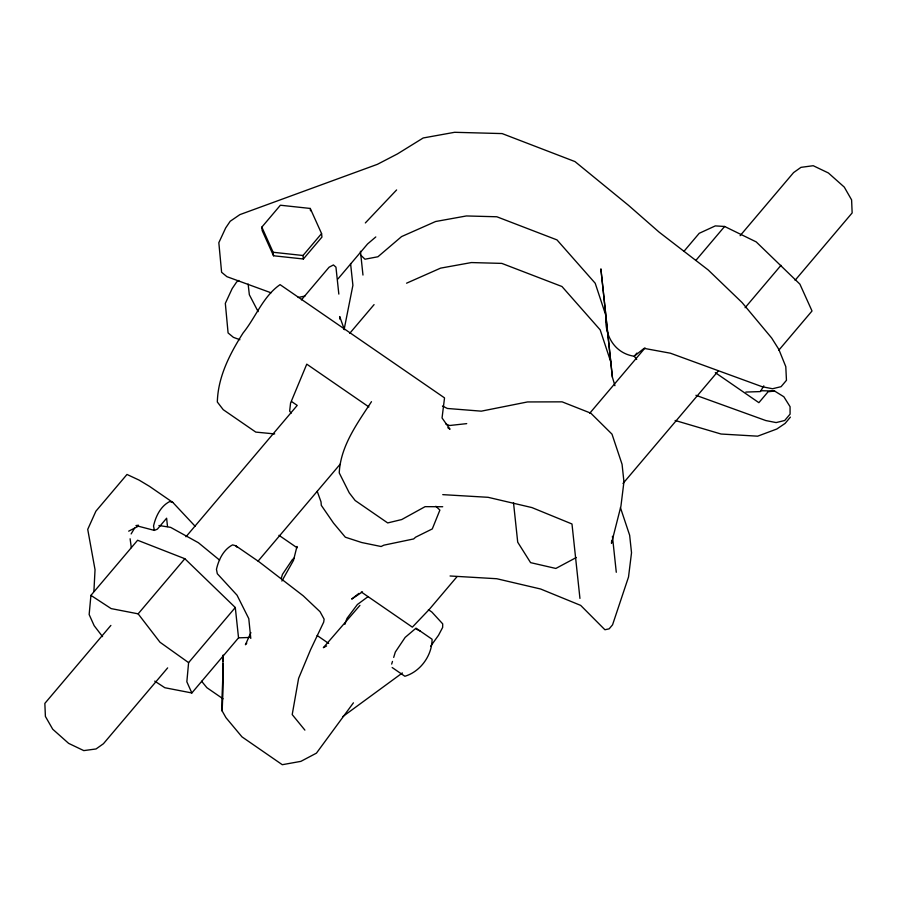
<?xml version="1.0" encoding="UTF-8"?>
<svg xmlns="http://www.w3.org/2000/svg" width="897" height="897" viewBox="0 0 897 897"><rect width="100%" height="100%" fill="white"/><g stroke="black" fill="none" stroke-linecap="round" stroke-linejoin="round"><path stroke-width="1.35" d="M222.893 663.926L222.265 711.13L225.966 717.678L241.977 736.863L282.286 764.704L300.876 761.362L316.439 753.144L353.418 702.822M222.949 661.268L223.061 655.931M222.893 664.094L222.265 711.13L223.095 655.079M222.949 661.493L223.073 656.29M93.905 591.381L95.037 569.696L87.727 529.376L95.901 511.189L126.993 474.457L139.091 480.108L149.496 486.353L172.829 502.432L195.086 526.203M611.676 540.532L611.485 543.324L620.937 506.099L623.942 481.812L622.069 464.321L612.001 434.159L590.809 413.169L562.116 401.845L527.514 401.946L481.297 411.162L447.39 408.471L442.445 406.038M154.733 681.115L164.846 687.73L191.846 692.966L238.535 637.834L235.294 607.516L184.838 558.719L137.611 540.252L90.922 595.373L89.151 614.535L94.163 625.691L102.561 636.623M235.294 607.516L188.605 662.636L186.845 681.798L191.846 692.966M344.156 329.356L352.902 285.313L350.57 263.527M281.254 578.374L282.465 574.36L292.31 559.694L294.362 557.945M391.664 664.083L392.482 661.414M393.693 657.411L395.308 652.074L405.152 637.397L415.423 628.674L420.11 630.995M344.874 624.334L346.993 618.358L357.387 604.511L368.084 596.617M250.902 632.632L245.419 644.741L246.81 643.093M281.893 581.054L293.498 560.378L296.963 546.464L297.109 547.787L278.956 535.296M131.13 533.928L134.55 528.176M763.818 385.845L760.387 391.585L745.844 392.067M371.47 401.677C357.264 423.406 340.546 446.078 339.234 472.887L349.247 492.845L355.156 500.515L387.695 522.929L401.744 519.542L425.1 506.659L442.714 506.738M430.672 646.199L438.532 635.244L442.647 627.429L442.714 623.875L431.838 612.023L428.396 609.646M303.388 258.986L303.007 255.499L321.575 233.579L310.261 208.452L280.391 205.222L261.834 227.12L262.204 230.63L273.518 255.768L303.388 258.986L321.945 237.077L321.575 233.579M790.392 417.127L785.11 423.418L776.824 429.013L757.662 436.177L721.076 434.025L675.127 420.469M301.414 299.89L329.076 267.228L333.437 264.951L335.949 267.138L338.831 294.093M337.866 279.023L367.579 243.95L375.798 236.943M349.752 333.314L374.071 304.621M110.88 625.422L44.85 703.394L45.399 716.434L52.721 729.216L68.632 743.366L83.791 750.61L96.035 748.961L103.424 743.736L167.649 667.895M185.959 536.776L297.21 405.41L291.626 401.553M90.922 595.373L111.15 608.603L138.149 613.84L184.838 558.719M258.101 561.096L340.412 463.906M359.921 605.385L323.357 647.69L326.586 645.952M683.951 251.339L699.212 233.31L715.301 225.898L724.608 226.47L756.193 241.887L799.9 284.147L812.02 310.99L778.798 350.211M695.881 260.399L724.608 226.47M636.904 353.07L634.224 356.244C614.725 353.362 604.432 335.545 606.002 316.854L612.382 377.132L614.938 385.699M589.778 413.203L645.033 347.969M740.126 235.687L793.576 172.594L800.965 167.358L813.209 165.71L828.368 172.953L844.279 187.103L851.601 199.885L852.15 212.925L795.09 280.301M457.055 576.625L429.338 609.355L412.351 627.149L361.312 591.998M745.093 307.716L781.007 265.31M623 483.483L718.105 371.201M365.337 222.938L396.609 189.951M358.935 593.377L351.691 599.084L362.5 591.852M342.721 716.647L402.361 672.952M238.837 280.447L236.685 281.927L232.166 288.599L225.326 303.365L228.085 332.933L233.411 337.35L239.891 339.716M576.311 557.508L555.848 568.451L530.587 562.643L517.715 542.203L513.499 502.656M128.686 531.159L138.53 526.124M406.565 283.194L440.584 268.136L471.374 262.563L501.815 263.393L561.959 286.513L600.183 329.861L610.846 362.108M138.474 525.216L135.963 525.586L154.385 530.396L157.367 529.14L166.618 518.219L167.504 526.55M298.152 297.468L304.946 296.066M466.709 423.631L449.554 425.514L445.787 423.933M695.926 395.297L765.814 420.558L776.129 422.577L784.684 420.502L790.078 414.145L790.066 406.677L783.855 396.766L774.638 391.058L768.124 391.742L758.873 402.663L715.301 372.636M238.535 637.834L249.119 637.487M760.925 390.722L774.638 391.058M442.748 494.639L488.069 497.308L531.921 507.579L571.983 523.983L579.944 598.4M450.07 575.986L496.77 578.733L540.622 589.004L580.684 605.397L604.914 629.75L609.164 628.831L612.55 624.839L628.517 577.018L631.522 552.743L629.649 535.24L620.455 507.702M261.834 227.12L273.137 252.27L303.007 255.499M274.695 433.935L255.78 432.096L223.23 409.682L217.332 402.013C217.96 376.818 229.834 353.833 243.053 333.022C255.746 317.37 263.045 296.391 280.066 284.641L444.531 397.887L442.053 417.968L450.002 429.226L447.827 427.723M158.937 525.496L170.621 527.369L198.383 542.719L219.597 560.12M172.829 502.432L169.679 501.558C160.541 506.244 155.708 516.403 153.533 526.023L154.385 530.396M304.89 730.113L292.209 714.584L298.6 678.39L310.553 649.753L323.705 622.092L324.109 619.154L320.061 611.732L303.276 595.855L259.098 561.825L235.754 545.757L232.592 544.883C223.465 549.569 218.621 559.728 216.457 569.348L217.309 573.721L237.032 595.182L248.783 618.627L250.779 638.417M271.04 292.792L226.919 276.68L221.604 272.273L218.834 242.695L225.685 227.928L230.204 221.256L239.891 214.618L377.413 164.319L397.449 153.914L423.205 137.97L454.611 132.296L502.141 133.586L574.977 161.583L628.505 205.335L659.082 232.11L708.17 269.941L742.066 302.547L771.644 337.99L778.787 349.314L785.794 366.649L786.456 380.317L781.074 386.674L772.519 388.749L762.203 386.73L670.418 353.205L644.08 348.361L634.224 356.244L636.702 359.45M368.891 406.946L306.763 364.16L290.572 403.089L289.641 411.129L291.189 413.147M415.928 628.113L432.074 639.236C432.119 655.359 420.525 671.64 404.861 676.26L392.168 667.525M317.146 635.491L328.672 643.429M223.017 698.808L206.882 687.696L201.623 681.26M188.605 662.636L159.991 642.241L138.149 613.84M435.852 506.267L439.889 510.101L432.287 528.927L415.636 537.168L413.674 538.94L383.894 545.163L381.113 546.52L361.715 542.528L345.334 537.202L333.527 523.108L321.294 505.336L321.025 501.872L317.224 491.343M360.852 255.23L364.978 259.211L377.917 256.766L401.587 236.573L435.594 221.514L466.395 215.953L496.837 216.771L556.981 239.903L595.204 283.239L605.867 315.497L600.889 268.876L612.382 377.132M235.754 545.757L237.257 547.394M258.123 311.629L249.344 294.743L248.133 284.046M344.403 329.715L339.705 316.54L339.997 319.276M130.11 538.772L131.321 547.663M612.438 536.316L616.284 572.275M360.437 251.261L362.971 275.054M310.261 208.452L310.508 210.773M273.137 252.27L273.518 255.768"/></g></svg>
